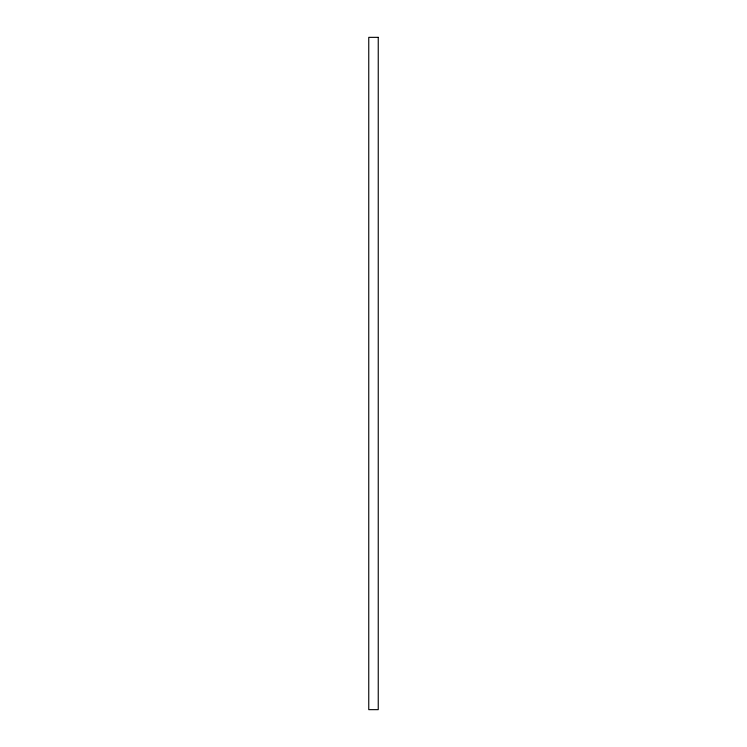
<?xml version="1.0" encoding="UTF-8"?>
<svg xmlns="http://www.w3.org/2000/svg" width="747" height="747" viewBox="0 0 747 747"><rect width="100%" height="100%" fill="white"/><g stroke="black" fill="none" stroke-linecap="round" stroke-linejoin="round"><path stroke-width="1.12" d="M378.243 37.35L368.757 37.35L368.757 709.65L378.243 709.65L378.243 37.35"/></g></svg>
